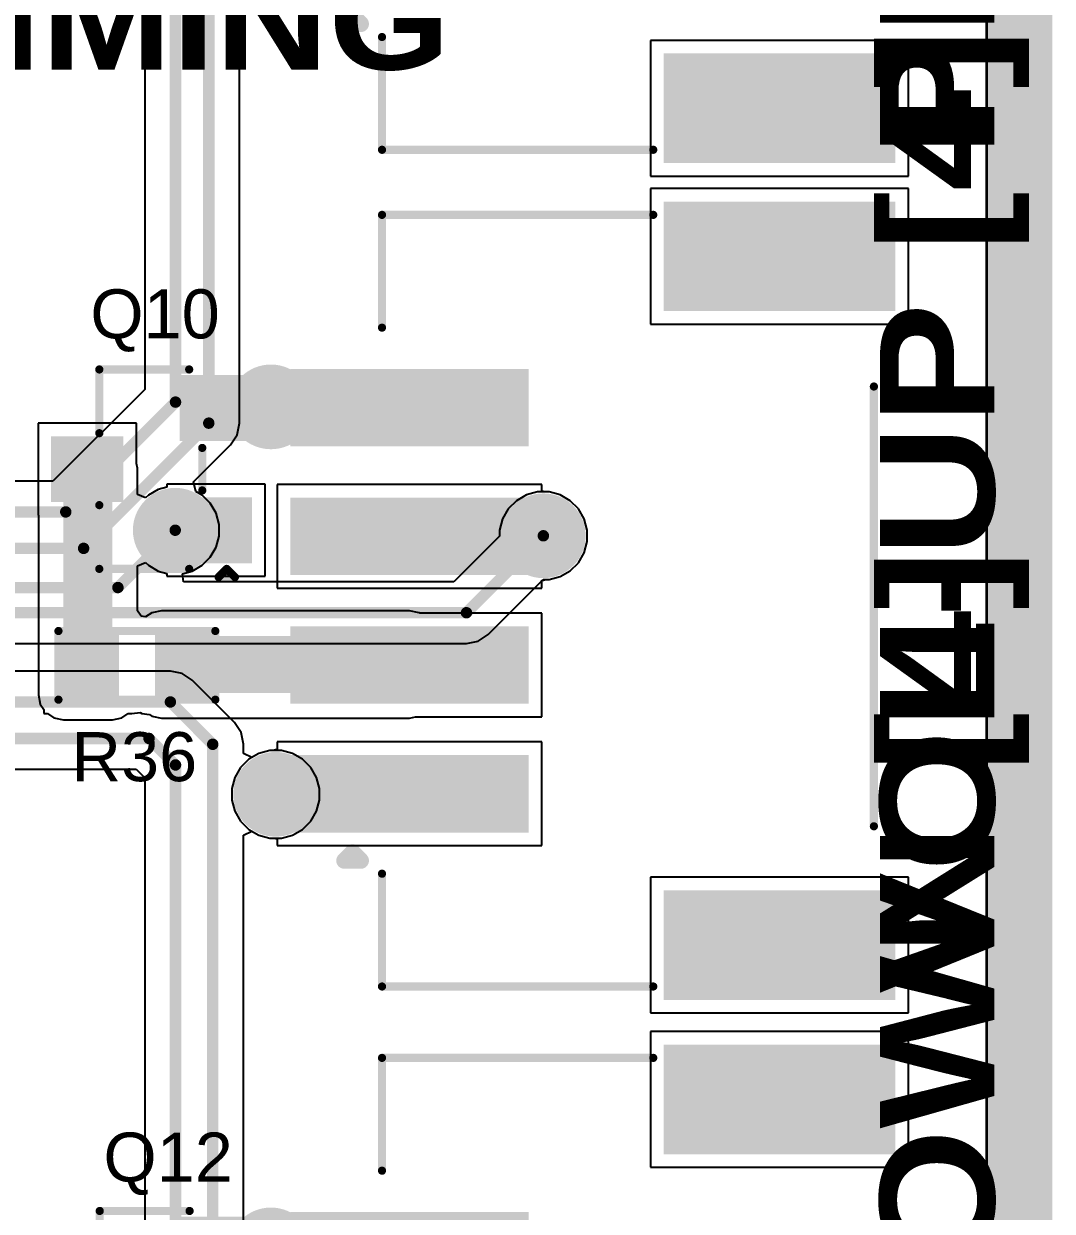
# Model space of a CAD drawing. Header units: inches. Extents: x -0.14 to 3.84, y -0.14 to 3.05.
# Drawn here: x 3.21 to 3.839, y 1.248 to 1.975 of the extents above; entities that cross this region are included whole.
import ezdxf

# ---------------------------------------------------------------- set-up
doc = ezdxf.new("R2010")
doc.units = ezdxf.units.IN
doc.header["$MEASUREMENT"] = 0
for name, color, linetype in [('Board Outline', 216, 'Continuous'), ('Bottom Layer', 5, 'Continuous'), ('Bottom Solder', 6, 'Continuous'), ('Ground Layer', 76, 'Continuous'), ('Power Layer', 16, 'Continuous'), ('Top Layer', 1, 'Continuous'), ('Top Overlay', 2, 'Continuous'), ('Top Paste', 8, 'Continuous'), ('Top Solder', 216, 'Continuous'), ('Via Holes', 16, 'Continuous')]:
    doc.layers.add(name, color=color, linetype=linetype)
doc.styles.add('Arial', font='', dxfattribs={"height": 0.2})
doc.styles.add('Arial Black_Bold', font='', dxfattribs={"height": 0.2})
doc.styles.get('Arial').set_extended_font_data('Arial')
doc.styles.get('Arial Black_Bold').set_extended_font_data('Arial Black', bold=True)

# ---------------------------------------------------------------- blocks, each defined once
blk = doc.blocks.new('SOT_23_8')
at = {"layer": 'Top Layer'}
for points in [[(-0.01614, 0.05748), (0.01614, 0.05748), (0.01614, 0.02126), (-0.01614, 0.02126)], [(-0.05354, -0.02126), (-0.02126, -0.02126), (-0.02126, -0.05748), (-0.05354, -0.05748)], [(0.02126, -0.02126), (0.05354, -0.02126), (0.05354, -0.05748), (0.02126, -0.05748)]]:
    blk.add_hatch(color=1, dxfattribs=at).paths.add_polyline_path(points)
at = {"layer": 'Top Paste'}
for points in [[(-0.01614, 0.05748), (0.01614, 0.05748), (0.01614, 0.02126), (-0.01614, 0.02126)], [(-0.05354, -0.02126), (-0.02126, -0.02126), (-0.02126, -0.05748), (-0.05354, -0.05748)], [(0.02126, -0.02126), (0.05354, -0.02126), (0.05354, -0.05748), (0.02126, -0.05748)]]:
    blk.add_hatch(color=8, dxfattribs=at).paths.add_polyline_path(points)
at = {"layer": 'Top Solder'}
for points in [[(-0.02014, 0.06148), (0.02014, 0.06148), (0.02014, 0.01726), (-0.02014, 0.01726)], [(-0.05754, -0.01726), (-0.01726, -0.01726), (-0.01726, -0.06148), (-0.05754, -0.06148)], [(0.01726, -0.01726), (0.05754, -0.01726), (0.05754, -0.06148), (0.01726, -0.06148)]]:
    blk.add_hatch(color=216, dxfattribs=at).paths.add_polyline_path(points)
at = {"layer": 'Top Overlay'}
for points in [[(-0.061, 0.032, 0.005, 0.005, 0), (-0.061, -0.023, 0.005, 0.005, 0)], [(-0.061, 0.032, 0.005, 0.005, 0), (-0.022, 0.032, 0.005, 0.005, 0)], [(0.022, 0.032, 0.005, 0.005, 0), (0.061, 0.032, 0.005, 0.005, 0)], [(0.061, 0.032, 0.005, 0.005, 0), (0.061, -0.023, 0.005, 0.005, 0)], [(-0.013, -0.031, 0.005, 0.005, 0), (0.013, -0.031, 0.005, 0.005, 0)], [(-0.066, -0.041, 0.005, 0.005, 0), (-0.061, -0.046, 0.005, 0.005, 0)], [(-0.066, -0.041, 0.005, 0.005, 0), (-0.066, -0.051, 0.005, 0.005, 0)], [(-0.061, -0.046, 0.005, 0.005, 0), (-0.066, -0.051, 0.005, 0.005, 0)]]:
    blk.add_lwpolyline(points, format="xyseb", dxfattribs=at)
for points in [[(-0.06225, 0.032, 0.0025, 0.0025, 1), (-0.05975, 0.032, 0.0025, 0.0025, 1)], [(-0.06225, 0.032, 0.0025, 0.0025, 1), (-0.05975, 0.032, 0.0025, 0.0025, 1)], [(-0.02325, 0.032, 0.0025, 0.0025, 1), (-0.02075, 0.032, 0.0025, 0.0025, 1)], [(0.02075, 0.032, 0.0025, 0.0025, 1), (0.02325, 0.032, 0.0025, 0.0025, 1)], [(0.05975, 0.032, 0.0025, 0.0025, 1), (0.06225, 0.032, 0.0025, 0.0025, 1)], [(0.05975, 0.032, 0.0025, 0.0025, 1), (0.06225, 0.032, 0.0025, 0.0025, 1)], [(-0.06225, -0.023, 0.0025, 0.0025, 1), (-0.05975, -0.023, 0.0025, 0.0025, 1)], [(0.05975, -0.023, 0.0025, 0.0025, 1), (0.06225, -0.023, 0.0025, 0.0025, 1)], [(-0.01425, -0.031, 0.0025, 0.0025, 1), (-0.01175, -0.031, 0.0025, 0.0025, 1)], [(0.01175, -0.031, 0.0025, 0.0025, 1), (0.01425, -0.031, 0.0025, 0.0025, 1)], [(-0.06725, -0.041, 0.0025, 0.0025, 1), (-0.06475, -0.041, 0.0025, 0.0025, 1)], [(-0.06725, -0.041, 0.0025, 0.0025, 1), (-0.06475, -0.041, 0.0025, 0.0025, 1)], [(-0.06225, -0.046, 0.0025, 0.0025, 1), (-0.05975, -0.046, 0.0025, 0.0025, 1)], [(-0.06225, -0.046, 0.0025, 0.0025, 1), (-0.05975, -0.046, 0.0025, 0.0025, 1)], [(-0.06725, -0.051, 0.0025, 0.0025, 1), (-0.06475, -0.051, 0.0025, 0.0025, 1)], [(-0.06725, -0.051, 0.0025, 0.0025, 1), (-0.06475, -0.051, 0.0025, 0.0025, 1)]]:
    blk.add_lwpolyline(points, format="xyseb", close=True, dxfattribs=at)
blk = doc.blocks.new('SOT_23_10')
at = {"layer": 'Top Layer'}
for points in [[(-0.01614, 0.05748), (0.01614, 0.05748), (0.01614, 0.02126), (-0.01614, 0.02126)], [(-0.05354, -0.02126), (-0.02126, -0.02126), (-0.02126, -0.05748), (-0.05354, -0.05748)], [(0.02126, -0.02126), (0.05354, -0.02126), (0.05354, -0.05748), (0.02126, -0.05748)]]:
    blk.add_hatch(color=1, dxfattribs=at).paths.add_polyline_path(points)
at = {"layer": 'Top Paste'}
for points in [[(-0.01614, 0.05748), (0.01614, 0.05748), (0.01614, 0.02126), (-0.01614, 0.02126)], [(-0.05354, -0.02126), (-0.02126, -0.02126), (-0.02126, -0.05748), (-0.05354, -0.05748)], [(0.02126, -0.02126), (0.05354, -0.02126), (0.05354, -0.05748), (0.02126, -0.05748)]]:
    blk.add_hatch(color=8, dxfattribs=at).paths.add_polyline_path(points)
at = {"layer": 'Top Solder'}
for points in [[(-0.02014, 0.06148), (0.02014, 0.06148), (0.02014, 0.01726), (-0.02014, 0.01726)], [(-0.05754, -0.01726), (-0.01726, -0.01726), (-0.01726, -0.06148), (-0.05754, -0.06148)], [(0.01726, -0.01726), (0.05754, -0.01726), (0.05754, -0.06148), (0.01726, -0.06148)]]:
    blk.add_hatch(color=216, dxfattribs=at).paths.add_polyline_path(points)
at = {"layer": 'Top Overlay'}
for points in [[(-0.061, 0.032, 0.005, 0.005, 0), (-0.022, 0.032, 0.005, 0.005, 0)], [(-0.061, 0.032, 0.005, 0.005, 0), (-0.061, -0.023, 0.005, 0.005, 0)], [(0.022, 0.032, 0.005, 0.005, 0), (0.061, 0.032, 0.005, 0.005, 0)], [(0.061, 0.032, 0.005, 0.005, 0), (0.061, -0.023, 0.005, 0.005, 0)], [(-0.013, -0.031, 0.005, 0.005, 0), (0.013, -0.031, 0.005, 0.005, 0)], [(-0.066, -0.041, 0.005, 0.005, 0), (-0.066, -0.051, 0.005, 0.005, 0)], [(-0.066, -0.041, 0.005, 0.005, 0), (-0.061, -0.046, 0.005, 0.005, 0)], [(-0.061, -0.046, 0.005, 0.005, 0), (-0.066, -0.051, 0.005, 0.005, 0)]]:
    blk.add_lwpolyline(points, format="xyseb", dxfattribs=at)
for points in [[(-0.06225, 0.032, 0.0025, 0.0025, 1), (-0.05975, 0.032, 0.0025, 0.0025, 1)], [(-0.06225, 0.032, 0.0025, 0.0025, 1), (-0.05975, 0.032, 0.0025, 0.0025, 1)], [(-0.02325, 0.032, 0.0025, 0.0025, 1), (-0.02075, 0.032, 0.0025, 0.0025, 1)], [(0.02075, 0.032, 0.0025, 0.0025, 1), (0.02325, 0.032, 0.0025, 0.0025, 1)], [(0.05975, 0.032, 0.0025, 0.0025, 1), (0.06225, 0.032, 0.0025, 0.0025, 1)], [(0.05975, 0.032, 0.0025, 0.0025, 1), (0.06225, 0.032, 0.0025, 0.0025, 1)], [(-0.06225, -0.023, 0.0025, 0.0025, 1), (-0.05975, -0.023, 0.0025, 0.0025, 1)], [(0.05975, -0.023, 0.0025, 0.0025, 1), (0.06225, -0.023, 0.0025, 0.0025, 1)], [(-0.01425, -0.031, 0.0025, 0.0025, 1), (-0.01175, -0.031, 0.0025, 0.0025, 1)], [(0.01175, -0.031, 0.0025, 0.0025, 1), (0.01425, -0.031, 0.0025, 0.0025, 1)], [(-0.06725, -0.041, 0.0025, 0.0025, 1), (-0.06475, -0.041, 0.0025, 0.0025, 1)], [(-0.06725, -0.041, 0.0025, 0.0025, 1), (-0.06475, -0.041, 0.0025, 0.0025, 1)], [(-0.06225, -0.046, 0.0025, 0.0025, 1), (-0.05975, -0.046, 0.0025, 0.0025, 1)], [(-0.06225, -0.046, 0.0025, 0.0025, 1), (-0.05975, -0.046, 0.0025, 0.0025, 1)], [(-0.06725, -0.051, 0.0025, 0.0025, 1), (-0.06475, -0.051, 0.0025, 0.0025, 1)], [(-0.06725, -0.051, 0.0025, 0.0025, 1), (-0.06475, -0.051, 0.0025, 0.0025, 1)]]:
    blk.add_lwpolyline(points, format="xyseb", close=True, dxfattribs=at)
blk = doc.blocks.new('R___0603_40')
at = {"layer": 'Top Layer'}
for points in [[(-0.015, 0.0175), (-0.015, -0.0175), (-0.045, -0.0175), (-0.045, 0.0175)], [(0.045, 0.0175), (0.045, -0.0175), (0.015, -0.0175), (0.015, 0.0175)]]:
    blk.add_hatch(color=1, dxfattribs=at).paths.add_polyline_path(points)
at = {"layer": 'Top Paste'}
for points in [[(-0.015, 0.0175), (-0.015, -0.0175), (-0.045, -0.0175), (-0.045, 0.0175)], [(0.045, 0.0175), (0.045, -0.0175), (0.015, -0.0175), (0.015, 0.0175)]]:
    blk.add_hatch(color=8, dxfattribs=at).paths.add_polyline_path(points)
at = {"layer": 'Top Solder'}
for points in [[(-0.011, 0.0215), (-0.011, -0.0215), (-0.049, -0.0215), (-0.049, 0.0215)], [(0.049, 0.0215), (0.049, -0.0215), (0.011, -0.0215), (0.011, 0.0215)]]:
    blk.add_hatch(color=216, dxfattribs=at).paths.add_polyline_path(points)
at = {"layer": 'Top Overlay'}
for points in [[(-0.048, 0.021, 0.005, 0.005, 0), (0.048, 0.021, 0.005, 0.005, 0)], [(-0.048, -0.021, 0.005, 0.005, 0), (-0.048, 0.021, 0.005, 0.005, 0)], [(0.048, -0.021, 0.005, 0.005, 0), (0.048, 0.021, 0.005, 0.005, 0)], [(-0.048, -0.021, 0.005, 0.005, 0), (0.048, -0.021, 0.005, 0.005, 0)]]:
    blk.add_lwpolyline(points, format="xyseb", dxfattribs=at)
for points in [[(-0.04925, 0.021, 0.0025, 0.0025, 1), (-0.04675, 0.021, 0.0025, 0.0025, 1)], [(-0.04925, 0.021, 0.0025, 0.0025, 1), (-0.04675, 0.021, 0.0025, 0.0025, 1)], [(0.04675, 0.021, 0.0025, 0.0025, 1), (0.04925, 0.021, 0.0025, 0.0025, 1)], [(0.04675, 0.021, 0.0025, 0.0025, 1), (0.04925, 0.021, 0.0025, 0.0025, 1)], [(-0.04925, -0.021, 0.0025, 0.0025, 1), (-0.04675, -0.021, 0.0025, 0.0025, 1)], [(-0.04925, -0.021, 0.0025, 0.0025, 1), (-0.04675, -0.021, 0.0025, 0.0025, 1)], [(0.04675, -0.021, 0.0025, 0.0025, 1), (0.04925, -0.021, 0.0025, 0.0025, 1)], [(0.04675, -0.021, 0.0025, 0.0025, 1), (0.04925, -0.021, 0.0025, 0.0025, 1)]]:
    blk.add_lwpolyline(points, format="xyseb", close=True, dxfattribs=at)
blk = doc.blocks.new('S4B_PH_SM4_TB_LF__SN__79')
at = {"layer": 'Top Layer'}
for points in [[(-0.24016, 0.18012), (-0.1811, 0.18012), (-0.1811, 0.04626), (-0.24016, 0.04626)], [(0.1811, 0.18012), (0.24016, 0.18012), (0.24016, 0.04626), (0.1811, 0.04626)], [(-0.1378, -0.04429), (-0.09843, -0.04429), (-0.09843, -0.18209), (-0.1378, -0.18209)], [(-0.05906, -0.04429), (-0.01969, -0.04429), (-0.01969, -0.18209), (-0.05906, -0.18209)], [(0.01968, -0.04429), (0.05905, -0.04429), (0.05905, -0.18209), (0.01968, -0.18209)], [(0.09842, -0.04429), (0.13779, -0.04429), (0.13779, -0.18209), (0.09842, -0.18209)]]:
    blk.add_hatch(color=1, dxfattribs=at).paths.add_polyline_path(points)
at = {"layer": 'Top Paste'}
for points in [[(-0.24016, 0.18012), (-0.1811, 0.18012), (-0.1811, 0.04626), (-0.24016, 0.04626)], [(0.1811, 0.18012), (0.24016, 0.18012), (0.24016, 0.04626), (0.1811, 0.04626)], [(-0.1378, -0.04429), (-0.09843, -0.04429), (-0.09843, -0.18209), (-0.1378, -0.18209)], [(-0.05906, -0.04429), (-0.01969, -0.04429), (-0.01969, -0.18209), (-0.05906, -0.18209)], [(0.01968, -0.04429), (0.05905, -0.04429), (0.05905, -0.18209), (0.01968, -0.18209)], [(0.09842, -0.04429), (0.13779, -0.04429), (0.13779, -0.18209), (0.09842, -0.18209)]]:
    blk.add_hatch(color=8, dxfattribs=at).paths.add_polyline_path(points)
at = {"layer": 'Top Solder'}
for points in [[(-0.24416, 0.18412), (-0.1771, 0.18412), (-0.1771, 0.04226), (-0.24416, 0.04226)], [(0.1771, 0.18412), (0.24416, 0.18412), (0.24416, 0.04226), (0.1771, 0.04226)], [(-0.1418, -0.04029), (-0.09443, -0.04029), (-0.09443, -0.18609), (-0.1418, -0.18609)], [(-0.06306, -0.04029), (-0.01569, -0.04029), (-0.01569, -0.18609), (-0.06306, -0.18609)], [(0.01568, -0.04029), (0.06305, -0.04029), (0.06305, -0.18609), (0.01568, -0.18609)], [(0.09442, -0.04029), (0.14179, -0.04029), (0.14179, -0.18609), (0.09442, -0.18609)]]:
    blk.add_hatch(color=216, dxfattribs=at).paths.add_polyline_path(points)
at = {"layer": 'Top Overlay'}
for points in [[(0.138, 0.171, 0.005, 0.005, 0), (-0.131, 0.171, 0.005, 0.005, 0)], [(-0.236, -0.13, 0.005, 0.005, 0), (-0.236, 0.036, 0.005, 0.005, 0)], [(0.236, -0.13, 0.005, 0.005, 0), (0.236, 0.036, 0.005, 0.005, 0)], [(-0.167, -0.13, 0.005, 0.005, 0), (-0.236, -0.13, 0.005, 0.005, 0)], [(0.236, -0.13, 0.005, 0.005, 0), (0.167, -0.13, 0.005, 0.005, 0)], [(0.154, -0.148, 0.01, 0.01, 0), (0.159, -0.143, 0.01, 0.01, 0)], [(0.159, -0.153, 0.01, 0.01, 0), (0.159, -0.143, 0.01, 0.01, 0)], [(0.159, -0.153, 0.01, 0.01, 0), (0.154, -0.148, 0.01, 0.01, 0)]]:
    blk.add_lwpolyline(points, format="xyseb", dxfattribs=at)
for points in [[(-0.13225, 0.171, 0.0025, 0.0025, 1), (-0.12975, 0.171, 0.0025, 0.0025, 1)], [(0.13675, 0.171, 0.0025, 0.0025, 1), (0.13925, 0.171, 0.0025, 0.0025, 1)], [(-0.23725, 0.036, 0.0025, 0.0025, 1), (-0.23475, 0.036, 0.0025, 0.0025, 1)], [(0.23475, 0.036, 0.0025, 0.0025, 1), (0.23725, 0.036, 0.0025, 0.0025, 1)], [(-0.23725, -0.13, 0.0025, 0.0025, 1), (-0.23475, -0.13, 0.0025, 0.0025, 1)], [(-0.23725, -0.13, 0.0025, 0.0025, 1), (-0.23475, -0.13, 0.0025, 0.0025, 1)], [(-0.16825, -0.13, 0.0025, 0.0025, 1), (-0.16575, -0.13, 0.0025, 0.0025, 1)], [(0.16575, -0.13, 0.0025, 0.0025, 1), (0.16825, -0.13, 0.0025, 0.0025, 1)], [(0.23475, -0.13, 0.0025, 0.0025, 1), (0.23725, -0.13, 0.0025, 0.0025, 1)], [(0.23475, -0.13, 0.0025, 0.0025, 1), (0.23725, -0.13, 0.0025, 0.0025, 1)], [(0.1565, -0.143, 0.005, 0.005, 1), (0.1615, -0.143, 0.005, 0.005, 1)], [(0.1565, -0.143, 0.005, 0.005, 1), (0.1615, -0.143, 0.005, 0.005, 1)], [(0.1515, -0.148, 0.005, 0.005, 1), (0.1565, -0.148, 0.005, 0.005, 1)], [(0.1515, -0.148, 0.005, 0.005, 1), (0.1565, -0.148, 0.005, 0.005, 1)], [(0.1565, -0.153, 0.005, 0.005, 1), (0.1615, -0.153, 0.005, 0.005, 1)], [(0.1565, -0.153, 0.005, 0.005, 1), (0.1615, -0.153, 0.005, 0.005, 1)]]:
    blk.add_lwpolyline(points, format="xyseb", close=True, dxfattribs=at)
blk = doc.blocks.new('S4B_PH_SM4_TB_LF__SN__81')
at = {"layer": 'Top Layer'}
for points in [[(-0.24016, 0.18012), (-0.1811, 0.18012), (-0.1811, 0.04626), (-0.24016, 0.04626)], [(0.1811, 0.18012), (0.24016, 0.18012), (0.24016, 0.04626), (0.1811, 0.04626)], [(-0.1378, -0.04429), (-0.09843, -0.04429), (-0.09843, -0.18209), (-0.1378, -0.18209)], [(-0.05906, -0.04429), (-0.01969, -0.04429), (-0.01969, -0.18209), (-0.05906, -0.18209)], [(0.01968, -0.04429), (0.05905, -0.04429), (0.05905, -0.18209), (0.01968, -0.18209)], [(0.09843, -0.04429), (0.1378, -0.04429), (0.1378, -0.18209), (0.09843, -0.18209)]]:
    blk.add_hatch(color=1, dxfattribs=at).paths.add_polyline_path(points)
at = {"layer": 'Top Paste'}
for points in [[(-0.24016, 0.18012), (-0.1811, 0.18012), (-0.1811, 0.04626), (-0.24016, 0.04626)], [(0.1811, 0.18012), (0.24016, 0.18012), (0.24016, 0.04626), (0.1811, 0.04626)], [(-0.1378, -0.04429), (-0.09843, -0.04429), (-0.09843, -0.18209), (-0.1378, -0.18209)], [(-0.05906, -0.04429), (-0.01969, -0.04429), (-0.01969, -0.18209), (-0.05906, -0.18209)], [(0.01968, -0.04429), (0.05905, -0.04429), (0.05905, -0.18209), (0.01968, -0.18209)], [(0.09843, -0.04429), (0.1378, -0.04429), (0.1378, -0.18209), (0.09843, -0.18209)]]:
    blk.add_hatch(color=8, dxfattribs=at).paths.add_polyline_path(points)
at = {"layer": 'Top Solder'}
for points in [[(-0.24416, 0.18412), (-0.1771, 0.18412), (-0.1771, 0.04226), (-0.24416, 0.04226)], [(0.1771, 0.18412), (0.24416, 0.18412), (0.24416, 0.04226), (0.1771, 0.04226)], [(-0.1418, -0.04029), (-0.09443, -0.04029), (-0.09443, -0.18609), (-0.1418, -0.18609)], [(-0.06306, -0.04029), (-0.01569, -0.04029), (-0.01569, -0.18609), (-0.06306, -0.18609)], [(0.01568, -0.04029), (0.06305, -0.04029), (0.06305, -0.18609), (0.01568, -0.18609)], [(0.09443, -0.04029), (0.1418, -0.04029), (0.1418, -0.18609), (0.09443, -0.18609)]]:
    blk.add_hatch(color=216, dxfattribs=at).paths.add_polyline_path(points)
at = {"layer": 'Top Overlay'}
for points in [[(0.138, 0.171, 0.005, 0.005, 0), (-0.131, 0.171, 0.005, 0.005, 0)], [(-0.236, -0.13, 0.005, 0.005, 0), (-0.236, 0.036, 0.005, 0.005, 0)], [(0.236, -0.13, 0.005, 0.005, 0), (0.236, 0.036, 0.005, 0.005, 0)], [(-0.167, -0.13, 0.005, 0.005, 0), (-0.236, -0.13, 0.005, 0.005, 0)], [(0.236, -0.13, 0.005, 0.005, 0), (0.167, -0.13, 0.005, 0.005, 0)], [(0.154, -0.148, 0.01, 0.01, 0), (0.159, -0.143, 0.01, 0.01, 0)], [(0.159, -0.153, 0.01, 0.01, 0), (0.159, -0.143, 0.01, 0.01, 0)], [(0.159, -0.153, 0.01, 0.01, 0), (0.154, -0.148, 0.01, 0.01, 0)]]:
    blk.add_lwpolyline(points, format="xyseb", dxfattribs=at)
for points in [[(-0.13225, 0.171, 0.0025, 0.0025, 1), (-0.12975, 0.171, 0.0025, 0.0025, 1)], [(0.13675, 0.171, 0.0025, 0.0025, 1), (0.13925, 0.171, 0.0025, 0.0025, 1)], [(-0.23725, 0.036, 0.0025, 0.0025, 1), (-0.23475, 0.036, 0.0025, 0.0025, 1)], [(0.23475, 0.036, 0.0025, 0.0025, 1), (0.23725, 0.036, 0.0025, 0.0025, 1)], [(-0.23725, -0.13, 0.0025, 0.0025, 1), (-0.23475, -0.13, 0.0025, 0.0025, 1)], [(-0.23725, -0.13, 0.0025, 0.0025, 1), (-0.23475, -0.13, 0.0025, 0.0025, 1)], [(-0.16825, -0.13, 0.0025, 0.0025, 1), (-0.16575, -0.13, 0.0025, 0.0025, 1)], [(0.16575, -0.13, 0.0025, 0.0025, 1), (0.16825, -0.13, 0.0025, 0.0025, 1)], [(0.23475, -0.13, 0.0025, 0.0025, 1), (0.23725, -0.13, 0.0025, 0.0025, 1)], [(0.23475, -0.13, 0.0025, 0.0025, 1), (0.23725, -0.13, 0.0025, 0.0025, 1)], [(0.1565, -0.143, 0.005, 0.005, 1), (0.1615, -0.143, 0.005, 0.005, 1)], [(0.1565, -0.143, 0.005, 0.005, 1), (0.1615, -0.143, 0.005, 0.005, 1)], [(0.1515, -0.148, 0.005, 0.005, 1), (0.1565, -0.148, 0.005, 0.005, 1)], [(0.1515, -0.148, 0.005, 0.005, 1), (0.1565, -0.148, 0.005, 0.005, 1)], [(0.1565, -0.153, 0.005, 0.005, 1), (0.1615, -0.153, 0.005, 0.005, 1)], [(0.1565, -0.153, 0.005, 0.005, 1), (0.1615, -0.153, 0.005, 0.005, 1)]]:
    blk.add_lwpolyline(points, format="xyseb", close=True, dxfattribs=at)
blk = doc.blocks.new('S4B_PH_SM4_TB_LF__SN__83')
at = {"layer": 'Top Layer'}
for points in [[(-0.24016, 0.18012), (-0.1811, 0.18012), (-0.1811, 0.04626), (-0.24016, 0.04626)], [(0.1811, 0.18012), (0.24016, 0.18012), (0.24016, 0.04626), (0.1811, 0.04626)], [(-0.13779, -0.04429), (-0.09842, -0.04429), (-0.09842, -0.18209), (-0.13779, -0.18209)], [(-0.05905, -0.04429), (-0.01968, -0.04429), (-0.01968, -0.18209), (-0.05905, -0.18209)], [(0.01969, -0.04429), (0.05906, -0.04429), (0.05906, -0.18209), (0.01969, -0.18209)], [(0.09843, -0.04429), (0.1378, -0.04429), (0.1378, -0.18209), (0.09843, -0.18209)]]:
    blk.add_hatch(color=1, dxfattribs=at).paths.add_polyline_path(points)
at = {"layer": 'Top Paste'}
for points in [[(-0.24016, 0.18012), (-0.1811, 0.18012), (-0.1811, 0.04626), (-0.24016, 0.04626)], [(0.1811, 0.18012), (0.24016, 0.18012), (0.24016, 0.04626), (0.1811, 0.04626)], [(-0.13779, -0.04429), (-0.09842, -0.04429), (-0.09842, -0.18209), (-0.13779, -0.18209)], [(-0.05905, -0.04429), (-0.01968, -0.04429), (-0.01968, -0.18209), (-0.05905, -0.18209)], [(0.01969, -0.04429), (0.05906, -0.04429), (0.05906, -0.18209), (0.01969, -0.18209)], [(0.09843, -0.04429), (0.1378, -0.04429), (0.1378, -0.18209), (0.09843, -0.18209)]]:
    blk.add_hatch(color=8, dxfattribs=at).paths.add_polyline_path(points)
at = {"layer": 'Top Solder'}
for points in [[(-0.24416, 0.18412), (-0.1771, 0.18412), (-0.1771, 0.04226), (-0.24416, 0.04226)], [(0.1771, 0.18412), (0.24416, 0.18412), (0.24416, 0.04226), (0.1771, 0.04226)], [(-0.14179, -0.04029), (-0.09442, -0.04029), (-0.09442, -0.18609), (-0.14179, -0.18609)], [(-0.06305, -0.04029), (-0.01568, -0.04029), (-0.01568, -0.18609), (-0.06305, -0.18609)], [(0.01569, -0.04029), (0.06306, -0.04029), (0.06306, -0.18609), (0.01569, -0.18609)], [(0.09443, -0.04029), (0.1418, -0.04029), (0.1418, -0.18609), (0.09443, -0.18609)]]:
    blk.add_hatch(color=216, dxfattribs=at).paths.add_polyline_path(points)
at = {"layer": 'Top Overlay'}
for points in [[(0.138, 0.171, 0.005, 0.005, 0), (-0.131, 0.171, 0.005, 0.005, 0)], [(-0.236, -0.13, 0.005, 0.005, 0), (-0.236, 0.036, 0.005, 0.005, 0)], [(0.236, -0.13, 0.005, 0.005, 0), (0.236, 0.036, 0.005, 0.005, 0)], [(-0.167, -0.13, 0.005, 0.005, 0), (-0.236, -0.13, 0.005, 0.005, 0)], [(0.236, -0.13, 0.005, 0.005, 0), (0.167, -0.13, 0.005, 0.005, 0)], [(0.154, -0.148, 0.01, 0.01, 0), (0.159, -0.143, 0.01, 0.01, 0)], [(0.159, -0.153, 0.01, 0.01, 0), (0.159, -0.143, 0.01, 0.01, 0)], [(0.159, -0.153, 0.01, 0.01, 0), (0.154, -0.148, 0.01, 0.01, 0)]]:
    blk.add_lwpolyline(points, format="xyseb", dxfattribs=at)
for points in [[(-0.13225, 0.171, 0.0025, 0.0025, 1), (-0.12975, 0.171, 0.0025, 0.0025, 1)], [(0.13675, 0.171, 0.0025, 0.0025, 1), (0.13925, 0.171, 0.0025, 0.0025, 1)], [(-0.23725, 0.036, 0.0025, 0.0025, 1), (-0.23475, 0.036, 0.0025, 0.0025, 1)], [(0.23475, 0.036, 0.0025, 0.0025, 1), (0.23725, 0.036, 0.0025, 0.0025, 1)], [(-0.23725, -0.13, 0.0025, 0.0025, 1), (-0.23475, -0.13, 0.0025, 0.0025, 1)], [(-0.23725, -0.13, 0.0025, 0.0025, 1), (-0.23475, -0.13, 0.0025, 0.0025, 1)], [(-0.16825, -0.13, 0.0025, 0.0025, 1), (-0.16575, -0.13, 0.0025, 0.0025, 1)], [(0.16575, -0.13, 0.0025, 0.0025, 1), (0.16825, -0.13, 0.0025, 0.0025, 1)], [(0.23475, -0.13, 0.0025, 0.0025, 1), (0.23725, -0.13, 0.0025, 0.0025, 1)], [(0.23475, -0.13, 0.0025, 0.0025, 1), (0.23725, -0.13, 0.0025, 0.0025, 1)], [(0.1565, -0.143, 0.005, 0.005, 1), (0.1615, -0.143, 0.005, 0.005, 1)], [(0.1565, -0.143, 0.005, 0.005, 1), (0.1615, -0.143, 0.005, 0.005, 1)], [(0.1515, -0.148, 0.005, 0.005, 1), (0.1565, -0.148, 0.005, 0.005, 1)], [(0.1515, -0.148, 0.005, 0.005, 1), (0.1565, -0.148, 0.005, 0.005, 1)], [(0.1565, -0.153, 0.005, 0.005, 1), (0.1615, -0.153, 0.005, 0.005, 1)], [(0.1565, -0.153, 0.005, 0.005, 1), (0.1615, -0.153, 0.005, 0.005, 1)]]:
    blk.add_lwpolyline(points, format="xyseb", close=True, dxfattribs=at)

msp = doc.modelspace()

# ---------------------------------------------------------------- hatches: boundary and pattern name
at = {"layer": 'Bottom Layer'}
h = msp.add_hatch(color=5, dxfattribs=at)
edge = h.paths.add_edge_path()
edge.add_arc((3.36075, 1.74051), 0.01181, 0, 360)
h = msp.add_hatch(color=5, dxfattribs=at)
edge = h.paths.add_edge_path()
edge.add_arc((3.30221, 1.66505), 0.01181, 0, 360)
h = msp.add_hatch(color=5, dxfattribs=at)
edge = h.paths.add_edge_path()
edge.add_arc((3.52748, 1.66166), 0.01181, 0, 360)
h = msp.add_hatch(color=5, dxfattribs=at)
edge = h.paths.add_edge_path()
edge.add_arc((3.36363, 1.50352), 0.01181, 0, 360)
at = {"layer": 'Bottom Solder'}
h = msp.add_hatch(color=6, dxfattribs=at)
edge = h.paths.add_edge_path()
edge.add_arc((3.36075, 1.74051), 0.01581, 0, 360)
h = msp.add_hatch(color=6, dxfattribs=at)
edge = h.paths.add_edge_path()
edge.add_arc((3.30221, 1.66505), 0.01581, 0, 360)
h = msp.add_hatch(color=6, dxfattribs=at)
edge = h.paths.add_edge_path()
edge.add_arc((3.52748, 1.66166), 0.01581, 0, 360)
h = msp.add_hatch(color=6, dxfattribs=at)
edge = h.paths.add_edge_path()
edge.add_arc((3.36363, 1.50352), 0.01581, 0, 360)
at = {"layer": 'Ground Layer'}
h = msp.add_hatch(color=76, dxfattribs=at)
edge = h.paths.add_edge_path()
edge.add_arc((3.30221, 1.66505), 0.02591, 0, 360)
h = msp.add_hatch(color=76, dxfattribs=at)
edge = h.paths.add_edge_path()
edge.add_arc((3.52748, 1.66166), 0.02591, 0, 360)
h = msp.add_hatch(color=76, dxfattribs=at)
edge = h.paths.add_edge_path()
edge.add_arc((3.36363, 1.50352), 0.02591, 0, 360)
at = {"layer": 'Power Layer'}
h = msp.add_hatch(color=16, dxfattribs=at)
edge = h.paths.add_edge_path()
edge.add_arc((3.36075, 1.74051), 0.02591, 0, 360)
h = msp.add_hatch(color=16, dxfattribs=at)
edge = h.paths.add_edge_path()
edge.add_arc((3.30221, 1.66505), 0.02591, 0, 360)
h = msp.add_hatch(color=16, dxfattribs=at)
edge = h.paths.add_edge_path()
edge.add_arc((3.52748, 1.66166), 0.02591, 0, 360)
h = msp.add_hatch(color=16, dxfattribs=at)
edge = h.paths.add_edge_path()
edge.add_arc((3.36075, 1.22484), 0.02591, 0, 360)
at = {"layer": 'Top Layer'}
for points in [[(3.31001, 1.75665), (3.31001, 1.72366), (3.44556, 1.72366), (3.44556, 1.75665)], [(3.23375, 1.70311), (3.23375, 1.56446), (3.26375, 1.56446), (3.26375, 1.70311)], [(3.30238, 1.67683), (3.30238, 1.65322), (3.32812, 1.65322), (3.32812, 1.67683)], [(3.52748, 1.64984), (3.52748, 1.67344), (3.44556, 1.67344), (3.44556, 1.64984)], [(3.29375, 1.60046), (3.29375, 1.56546), (3.44556, 1.56546), (3.44556, 1.60046)], [(3.36364, 1.51534), (3.36364, 1.49173), (3.44556, 1.49173), (3.44556, 1.51534)]]:
    msp.add_hatch(color=1, dxfattribs=at).paths.add_polyline_path(points)
h = msp.add_hatch(color=1, dxfattribs=at)
edge = h.paths.add_edge_path()
edge.add_arc((3.36075, 1.74051), 0.01181, 0, 360)
h = msp.add_hatch(color=1, dxfattribs=at)
edge = h.paths.add_edge_path()
edge.add_arc((3.30221, 1.66505), 0.01181, 0, 360)
h = msp.add_hatch(color=1, dxfattribs=at)
edge = h.paths.add_edge_path()
edge.add_arc((3.52748, 1.66166), 0.01181, 0, 360)
h = msp.add_hatch(color=1, dxfattribs=at)
edge = h.paths.add_edge_path()
edge.add_arc((3.36363, 1.50352), 0.01181, 0, 360)
at = {"layer": 'Top Solder'}
h = msp.add_hatch(color=216, dxfattribs=at)
edge = h.paths.add_edge_path()
edge.add_arc((3.36075, 1.74051), 0.01581, 0, 360)
h = msp.add_hatch(color=216, dxfattribs=at)
edge = h.paths.add_edge_path()
edge.add_arc((3.30221, 1.66505), 0.01581, 0, 360)
h = msp.add_hatch(color=216, dxfattribs=at)
edge = h.paths.add_edge_path()
edge.add_arc((3.52748, 1.66166), 0.01581, 0, 360)
h = msp.add_hatch(color=216, dxfattribs=at)
edge = h.paths.add_edge_path()
edge.add_arc((3.36363, 1.50352), 0.01581, 0, 360)
at = {"layer": 'Via Holes'}
h = msp.add_hatch(color=7, dxfattribs=at)
edge = h.paths.add_edge_path()
edge.add_arc((3.36075, 1.74051), 0.00591, 0, 360)
h = msp.add_hatch(color=7, dxfattribs=at)
edge = h.paths.add_edge_path()
edge.add_arc((3.30221, 1.66505), 0.00591, 0, 360)
h = msp.add_hatch(color=7, dxfattribs=at)
edge = h.paths.add_edge_path()
edge.add_arc((3.52748, 1.66166), 0.00591, 0, 360)
h = msp.add_hatch(color=7, dxfattribs=at)
edge = h.paths.add_edge_path()
edge.add_arc((3.36363, 1.50352), 0.00591, 0, 360)

# ---------------------------------------------------------------- linework, layer by layer
at = {"layer": 'Board Outline'}
msp.add_lwpolyline([(3.8189, -0.11811, 0.005, 0.005, 0), (3.8189, 3.0315, 0.005, 0.005, 0)], format="xyseb", dxfattribs=at)
at = {"layer": 'Bottom Layer'}
for p, q in [((3.79851, 3.0111), (3.7985, -0.09772)), ((3.28352, 2.15777), (3.28352, 1.75123)), ((3.3416, 1.73055), (3.3416, 1.99238)), ((3.28352, 1.75123), (3.2274, 1.69511)), ((3.34016, 1.72333), (3.3416, 1.73055)), ((3.33607, 1.71721), (3.34016, 1.72333)), ((3.31344, 1.69458), (3.33607, 1.71721)), ((3.2274, 1.69511), (3.16662, 1.69511)), ((3.31472, 1.68879), (3.31344, 1.69458)), ((3.31867, 1.6865), (3.31472, 1.68879)), ((3.32366, 1.68151), (3.31867, 1.6865)), ((3.51714, 1.68664), (3.51102, 1.68311)), ((3.52396, 1.68847), (3.51714, 1.68664)), ((3.53101, 1.68847), (3.52396, 1.68847)), ((3.53783, 1.68664), (3.53101, 1.68847)), ((3.54395, 1.68311), (3.53783, 1.68664)), ((3.32719, 1.6754), (3.32366, 1.68151)), ((3.50603, 1.67812), (3.5025, 1.67201)), ((3.51102, 1.68311), (3.50603, 1.67812)), ((3.54894, 1.67812), (3.54395, 1.68311)), ((3.55247, 1.67201), (3.54894, 1.67812)), ((3.32902, 1.66858), (3.32719, 1.6754)), ((3.5025, 1.67201), (3.50067, 1.66519)), ((3.5543, 1.66519), (3.55247, 1.67201)), ((3.32902, 1.66152), (3.32902, 1.66858)), ((3.50067, 1.66519), (3.50067, 1.66152)), ((3.5543, 1.65813), (3.5543, 1.66519)), ((3.32719, 1.6547), (3.32902, 1.66152)), ((3.50067, 1.66152), (3.47262, 1.63347)), ((3.55247, 1.65131), (3.5543, 1.65813)), ((3.32366, 1.64859), (3.32719, 1.6547)), ((3.54894, 1.64519), (3.55247, 1.65131)), ((3.31256, 1.64006), (3.31867, 1.64359)), ((3.31867, 1.64359), (3.32366, 1.64859)), ((3.54395, 1.6402), (3.54894, 1.64519)), ((3.30659, 1.63847), (3.31256, 1.64006)), ((3.30725, 1.63347), (3.30659, 1.63847)), ((3.49377, 1.60127), (3.52735, 1.63485)), ((3.52735, 1.63485), (3.53101, 1.63485)), ((3.53101, 1.63485), (3.53783, 1.63667)), ((3.53783, 1.63667), (3.54395, 1.6402)), ((3.47262, 1.63347), (3.30725, 1.63347)), ((3.48765, 1.59718), (3.49377, 1.60127)), ((2.44705, 1.59574), (3.48043, 1.59574)), ((3.48043, 1.59574), (3.48765, 1.59718)), ((3.29926, 1.57886), (2.56005, 1.57886)), ((3.30648, 1.57743), (3.29926, 1.57886)), ((3.3126, 1.57334), (3.30648, 1.57743)), ((3.33848, 1.54745), (3.3126, 1.57334)), ((3.34257, 1.54133), (3.33848, 1.54745)), ((3.34401, 1.53411), (3.34257, 1.54133)), ((3.34401, 1.52844), (3.34401, 1.53411)), ((3.34901, 1.52603), (3.34401, 1.52844)), ((3.35329, 1.5285), (3.34901, 1.52603)), ((3.36011, 1.53033), (3.35329, 1.5285)), ((3.36716, 1.53033), (3.36011, 1.53033)), ((3.37398, 1.5285), (3.36716, 1.53033)), ((3.3801, 1.52497), (3.37398, 1.5285)), ((2.91755, 1.51882), (3.27837, 1.51882)), ((3.27837, 1.51882), (3.28352, 1.51366)), ((3.38509, 1.51998), (3.3801, 1.52497)), ((3.38862, 1.51387), (3.38509, 1.51998)), ((3.28352, 1.51366), (3.28352, 1.16839)), ((3.39045, 1.50705), (3.38862, 1.51387)), ((3.39045, 1.49999), (3.39045, 1.50705)), ((3.38862, 1.49317), (3.39045, 1.49999)), ((3.38509, 1.48706), (3.38862, 1.49317)), ((3.37398, 1.47854), (3.3801, 1.48207)), ((3.3801, 1.48207), (3.38509, 1.48706)), ((3.34401, 1.4786), (3.34901, 1.481)), ((3.34401, 1.18821), (3.34401, 1.4786)), ((3.34901, 1.481), (3.35329, 1.47854)), ((3.35329, 1.47854), (3.36011, 1.47671)), ((3.36011, 1.47671), (3.36716, 1.47671)), ((3.36716, 1.47671), (3.37398, 1.47854))]:
    msp.add_line(p, q, dxfattribs=at)
for points in [[(3.30238, 1.74342, 0.007, 0.007, 0), (3.30238, 2.17682, 0.007, 0.007, 0)], [(3.32274, 1.73055, 0.007, 0.007, 0), (3.32274, 2.14891, 0.007, 0.007, 0)], [(3.23522, 1.67625, 0.007, 0.007, 0), (3.30238, 1.74342, 0.007, 0.007, 0)], [(3.24616, 1.65397, 0.007, 0.007, 0), (3.32274, 1.73055, 0.007, 0.007, 0)], [(2.46858, 1.67625, 0.007, 0.007, 0), (3.23522, 1.67625, 0.007, 0.007, 0)], [(3.26715, 1.62999, 0.007, 0.007, 0), (3.30221, 1.66505, 0.007, 0.007, 0)], [(3.48043, 1.6146, 0.007, 0.007, 0), (3.52748, 1.66166, 0.007, 0.007, 0)], [(2.51704, 1.65397, 0.007, 0.007, 0), (3.24616, 1.65397, 0.007, 0.007, 0)], [(2.50258, 1.62999, 0.007, 0.007, 0), (3.26715, 1.62999, 0.007, 0.007, 0)], [(2.428, 1.6146, 0.007, 0.007, 0), (3.48043, 1.6146, 0.007, 0.007, 0)], [(2.541, 1.56, 0.007, 0.007, 0), (3.29926, 1.56, 0.007, 0.007, 0)], [(3.29926, 1.56, 0.007, 0.007, 0), (3.32515, 1.53411, 0.007, 0.007, 0)], [(2.44587, 1.53768, 0.007, 0.007, 0), (3.28618, 1.53768, 0.007, 0.007, 0)], [(3.28618, 1.53768, 0.007, 0.007, 0), (3.30238, 1.52148, 0.007, 0.007, 0)], [(3.32515, 1.1804, 0.007, 0.007, 0), (3.32515, 1.53411, 0.007, 0.007, 0)], [(3.30238, 1.14934, 0.007, 0.007, 0), (3.30238, 1.52148, 0.007, 0.007, 0)]]:
    msp.add_lwpolyline(points, format="xyseb", dxfattribs=at)
for points in [[(3.30063, 1.74342, 0.0035, 0.0035, 1), (3.30413, 1.74342, 0.0035, 0.0035, 1)], [(3.30063, 1.74342, 0.0035, 0.0035, 1), (3.30413, 1.74342, 0.0035, 0.0035, 1)], [(3.32099, 1.73055, 0.0035, 0.0035, 1), (3.32449, 1.73055, 0.0035, 0.0035, 1)], [(3.32099, 1.73055, 0.0035, 0.0035, 1), (3.32449, 1.73055, 0.0035, 0.0035, 1)], [(3.23347, 1.67625, 0.0035, 0.0035, 1), (3.23697, 1.67625, 0.0035, 0.0035, 1)], [(3.23347, 1.67625, 0.0035, 0.0035, 1), (3.23697, 1.67625, 0.0035, 0.0035, 1)], [(3.30046, 1.66505, 0.0035, 0.0035, 1), (3.30396, 1.66505, 0.0035, 0.0035, 1)], [(3.52573, 1.66166, 0.0035, 0.0035, 1), (3.52923, 1.66166, 0.0035, 0.0035, 1)], [(3.24441, 1.65397, 0.0035, 0.0035, 1), (3.24791, 1.65397, 0.0035, 0.0035, 1)], [(3.24441, 1.65397, 0.0035, 0.0035, 1), (3.24791, 1.65397, 0.0035, 0.0035, 1)], [(3.2654, 1.62999, 0.0035, 0.0035, 1), (3.2689, 1.62999, 0.0035, 0.0035, 1)], [(3.2654, 1.62999, 0.0035, 0.0035, 1), (3.2689, 1.62999, 0.0035, 0.0035, 1)], [(3.47868, 1.6146, 0.0035, 0.0035, 1), (3.48218, 1.6146, 0.0035, 0.0035, 1)], [(3.47868, 1.6146, 0.0035, 0.0035, 1), (3.48218, 1.6146, 0.0035, 0.0035, 1)], [(3.29751, 1.56, 0.0035, 0.0035, 1), (3.30101, 1.56, 0.0035, 0.0035, 1)], [(3.29751, 1.56, 0.0035, 0.0035, 1), (3.30101, 1.56, 0.0035, 0.0035, 1)], [(3.28443, 1.53768, 0.0035, 0.0035, 1), (3.28793, 1.53768, 0.0035, 0.0035, 1)], [(3.28443, 1.53768, 0.0035, 0.0035, 1), (3.28793, 1.53768, 0.0035, 0.0035, 1)], [(3.3234, 1.53411, 0.0035, 0.0035, 1), (3.3269, 1.53411, 0.0035, 0.0035, 1)], [(3.3234, 1.53411, 0.0035, 0.0035, 1), (3.3269, 1.53411, 0.0035, 0.0035, 1)], [(3.30063, 1.52148, 0.0035, 0.0035, 1), (3.30413, 1.52148, 0.0035, 0.0035, 1)], [(3.30063, 1.52148, 0.0035, 0.0035, 1), (3.30413, 1.52148, 0.0035, 0.0035, 1)]]:
    msp.add_lwpolyline(points, format="xyseb", close=True, dxfattribs=at)
at = {"layer": 'Ground Layer'}
msp.add_line((3.7988, 3.0114), (3.7988, -0.09802), dxfattribs=at)
msp.add_lwpolyline([(3.8189, -0.11811, 0.04, 0.04, 0), (3.8189, 3.0315, 0.04, 0.04, 0)], format="xyseb", dxfattribs=at)
at = {"layer": 'Power Layer'}
msp.add_line((3.7988, 3.0114), (3.7988, -0.09802), dxfattribs=at)
msp.add_lwpolyline([(3.8189, -0.11811, 0.04, 0.04, 0), (3.8189, 3.0315, 0.04, 0.04, 0)], format="xyseb", dxfattribs=at)
at = {"layer": 'Top Layer'}
for p, q in [((3.79851, 3.0111), (3.7985, -0.09772)), ((3.75087, 1.96467), (3.59301, 1.96467)), ((3.59301, 1.96467), (3.59301, 1.88161)), ((3.75087, 1.88161), (3.75087, 1.96467)), ((3.59301, 1.88161), (3.75087, 1.88161)), ((3.75087, 1.87412), (3.59301, 1.87412)), ((3.59301, 1.87412), (3.59301, 1.79106)), ((3.75087, 1.79106), (3.75087, 1.87412)), ((3.59301, 1.79106), (3.75087, 1.79106)), ((3.27849, 1.73054), (3.21827, 1.73054)), ((3.21827, 1.73054), (3.21827, 1.67426)), ((3.27849, 1.70589), (3.27849, 1.73054)), ((3.27904, 1.70311), (3.27849, 1.70589)), ((3.27904, 1.68687), (3.27904, 1.70311)), ((3.35723, 1.69314), (3.29701, 1.69314)), ((3.29701, 1.69314), (3.29701, 1.69141)), ((3.35723, 1.63686), (3.35723, 1.69314)), ((3.52646, 1.69301), (3.36466, 1.69301)), ((3.36466, 1.69301), (3.36466, 1.62964)), ((3.52646, 1.68874), (3.52646, 1.69301)), ((3.28404, 1.6848), (3.27904, 1.68687)), ((3.28575, 1.6865), (3.28404, 1.6848)), ((3.29186, 1.69003), (3.28575, 1.6865)), ((3.29701, 1.69141), (3.29186, 1.69003)), ((3.52748, 1.68874), (3.52646, 1.68874)), ((3.52884, 1.68847), (3.52748, 1.68874)), ((3.53101, 1.68847), (3.52884, 1.68847)), ((3.53783, 1.68664), (3.53101, 1.68847)), ((3.54395, 1.68311), (3.53783, 1.68664)), ((3.54894, 1.67812), (3.54395, 1.68311)), ((3.55247, 1.67201), (3.54894, 1.67812)), ((3.21827, 1.67426), (3.21845, 1.67426)), ((3.21845, 1.67426), (3.21845, 1.56446)), ((3.5543, 1.66519), (3.55247, 1.67201)), ((3.5543, 1.65813), (3.5543, 1.66519)), ((3.55247, 1.65131), (3.5543, 1.65813)), ((3.54894, 1.64519), (3.55247, 1.65131)), ((3.27904, 1.64323), (3.28404, 1.6453)), ((3.27904, 1.61578), (3.27904, 1.64323)), ((3.28404, 1.6453), (3.28575, 1.64359)), ((3.28575, 1.64359), (3.29186, 1.64006)), ((3.54395, 1.6402), (3.54894, 1.64519)), ((3.29186, 1.64006), (3.29701, 1.63869)), ((3.29701, 1.63869), (3.29701, 1.63686)), ((3.29701, 1.63686), (3.35723, 1.63686)), ((3.52646, 1.62964), (3.52646, 1.63454)), ((3.52646, 1.63454), (3.52748, 1.63454)), ((3.52748, 1.63454), (3.529, 1.63485)), ((3.529, 1.63485), (3.53101, 1.63485)), ((3.53101, 1.63485), (3.53783, 1.63667)), ((3.53783, 1.63667), (3.54395, 1.6402)), ((3.36466, 1.62964), (3.52646, 1.62964)), ((3.2813, 1.61255), (3.27904, 1.61578)), ((3.2879, 1.61459), (3.28404, 1.61201)), ((3.29375, 1.61575), (3.2879, 1.61459)), ((3.44556, 1.61575), (3.29375, 1.61575)), ((3.45141, 1.61459), (3.44556, 1.61575)), ((3.45188, 1.61427), (3.45141, 1.61459)), ((3.52646, 1.61427), (3.45188, 1.61427)), ((3.52646, 1.5509), (3.52646, 1.61427)), ((3.28404, 1.61201), (3.2813, 1.61255)), ((3.21845, 1.56446), (3.21962, 1.5586)), ((3.21962, 1.5586), (3.22175, 1.55542)), ((3.22175, 1.55542), (3.22175, 1.5529)), ((3.22175, 1.5529), (3.22405, 1.5529)), ((3.22405, 1.5529), (3.2279, 1.55033)), ((3.2279, 1.55033), (3.23375, 1.54916)), ((3.23375, 1.54916), (3.26375, 1.54916)), ((3.26375, 1.54916), (3.2696, 1.55033)), ((3.2696, 1.55033), (3.27345, 1.5529)), ((3.27345, 1.5529), (3.27575, 1.5529)), ((3.27575, 1.5529), (3.28075, 1.55355)), ((3.27575, 1.5529), (3.27575, 1.5529)), ((3.28075, 1.55355), (3.28175, 1.5529)), ((3.28175, 1.5529), (3.28175, 1.5529)), ((3.28175, 1.5529), (3.28649, 1.55227)), ((3.28649, 1.55227), (3.2879, 1.55133)), ((3.2879, 1.55133), (3.29375, 1.55016)), ((3.29375, 1.55016), (3.44556, 1.55016)), ((3.44556, 1.55016), (3.44928, 1.5509)), ((3.44928, 1.5509), (3.52646, 1.5509)), ((3.52646, 1.53553), (3.36466, 1.53553)), ((3.36466, 1.53553), (3.36466, 1.53063)), ((3.52646, 1.47216), (3.52646, 1.53553)), ((3.35329, 1.5285), (3.34717, 1.52497)), ((3.36011, 1.53033), (3.35329, 1.5285)), ((3.36212, 1.53033), (3.36011, 1.53033)), ((3.36364, 1.53063), (3.36212, 1.53033)), ((3.36466, 1.53063), (3.36364, 1.53063)), ((3.34218, 1.51998), (3.33865, 1.51387)), ((3.34717, 1.52497), (3.34218, 1.51998)), ((3.33865, 1.51387), (3.33682, 1.50705)), ((3.33682, 1.50705), (3.33682, 1.49999)), ((3.33682, 1.49999), (3.33865, 1.49317)), ((3.33865, 1.49317), (3.34218, 1.48706)), ((3.34218, 1.48706), (3.34717, 1.48207)), ((3.34717, 1.48207), (3.35329, 1.47854)), ((3.35329, 1.47854), (3.36011, 1.47671)), ((3.36011, 1.47671), (3.36228, 1.47671)), ((3.36228, 1.47671), (3.36364, 1.47644)), ((3.36364, 1.47644), (3.36466, 1.47644)), ((3.36466, 1.47644), (3.36466, 1.47216)), ((3.36466, 1.47216), (3.52646, 1.47216)), ((3.75087, 1.45286), (3.59301, 1.45286)), ((3.59301, 1.45286), (3.59301, 1.3698)), ((3.75087, 1.3698), (3.75087, 1.45286)), ((3.59301, 1.3698), (3.75087, 1.3698)), ((3.75087, 1.35845), (3.59301, 1.35845)), ((3.59301, 1.35845), (3.59301, 1.27539)), ((3.75087, 1.27539), (3.75087, 1.35845)), ((3.59301, 1.27539), (3.75087, 1.27539))]:
    msp.add_line(p, q, dxfattribs=at)

# ---------------------------------------------------------------- block references
for name, p, rotation in [('S4B_PH_SM4_TB_LF__SN__83', (3.55875, 2.13377), 270), ('S4B_PH_SM4_TB_LF__SN__81', (3.55875, 1.62196), 270), ('SOT_23_10', (3.28775, 1.7024), 90), ('S4B_PH_SM4_TB_LF__SN__79', (3.55875, 1.10629), 270), ('SOT_23_8', (3.288, 1.18765), 90)]:
    msp.add_blockref(name, p, dxfattribs=dict(rotation=rotation))
msp.add_blockref('R___0603_40', (3.27875, 1.5824))

# ---------------------------------------------------------------- texts
at = {"layer": 'Top Overlay', "style": 'Arial Black_Bold'}
for s, height, rotation, p in [('PLAY/STOP [4]', 0.07, 90, (3.80346, 1.89347)), ('PROGRAMMING', 0.06, 360, (2.71919, 1.94682)), ('VOL-UP [4]', 0.07, 90, (3.80346, 1.38134)), ('VOL-DOWN [4]', 0.07, 90, (3.80346, 0.86385))]:
    msp.add_text(s, height=height, rotation=rotation, dxfattribs=at).set_placement(p)
at = {"layer": 'Top Overlay', "style": 'Arial'}
for s, p in [('Q10', (3.25026, 1.7824)), ('R36', (3.23876, 1.51154)), ('Q12', (3.25826, 1.2666))]:
    msp.add_text(s, height=0.03, dxfattribs=at).set_placement(p)

doc.saveas('drawing.dxf')
